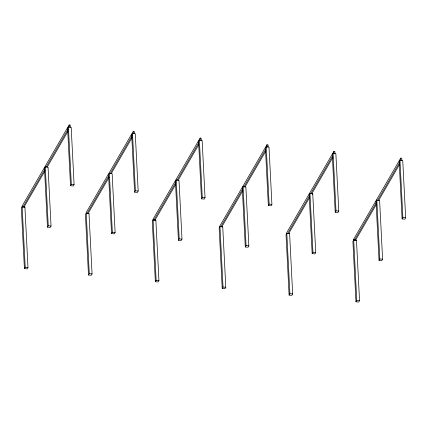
<?xml version="1.0" encoding="UTF-8"?>
<svg xmlns="http://www.w3.org/2000/svg" width="427" height="427" viewBox="0 0 427 427"><rect width="100%" height="100%" fill="white"/><g stroke="black" fill="none" stroke-linecap="round" stroke-linejoin="round"><path stroke-width="0.64" d="M24.414 268.61L21.35 208.184L22.129 206.775L24.915 207.058L27.979 267.483L27.2 268.887L24.414 268.61L25.193 267.206L22.108 206.065L69.169 124.935L70.209 125.042L70.322 127.246M47.472 227.175L48.251 225.766L45.273 166.941L48.059 167.219L51.037 226.048L50.258 227.452L47.472 227.175L44.488 168.291L45.273 166.941M70.53 185.734L71.309 184.331L68.405 127.054L71.192 127.331L74.095 184.608L73.316 186.017L70.53 185.734L67.621 128.404L68.405 127.054M88.49 275.02L85.432 214.594L86.211 213.19L88.997 213.468L92.061 273.894L91.277 275.298L88.49 275.02L89.275 273.616L86.19 212.481L133.251 131.351L134.291 131.452L134.404 133.656M111.554 233.585L112.333 232.181L109.355 173.351L112.141 173.634L115.119 232.459L114.34 233.863L111.554 233.585L108.57 174.707L109.355 173.351M134.612 192.15L135.391 190.746L132.487 133.464L135.274 133.742L138.177 191.024L137.398 192.428L134.612 192.15L131.703 134.815L132.487 133.464M153.079 219.878L152.3 221.287L155.359 281.713L158.145 281.991L158.929 280.587L155.866 220.161L153.079 219.878L155.871 220.209M155.359 281.713L156.143 280.309L153.058 219.168L200.119 138.038L201.16 138.145L201.272 140.344M178.422 240.278L179.201 238.869L176.223 180.045L179.009 180.322L181.987 239.152L181.208 240.556L178.422 240.278L175.438 181.395L176.223 180.045M201.48 198.838L202.259 197.434L199.356 140.157L202.142 140.435L205.045 197.712L204.266 199.121L201.48 198.838L198.571 141.508L199.356 140.157M222.227 288.401L219.168 227.975L219.948 226.572L222.734 226.849L225.798 287.275L225.013 288.684L222.227 288.401L223.011 286.997L219.926 225.862L266.987 144.732L268.028 144.833L268.14 147.037M245.29 246.966L246.069 245.562L243.091 186.732L245.877 187.015L248.856 245.84L248.076 247.244L245.29 246.966L242.306 188.088L243.091 186.732M268.348 205.531L269.127 204.127L266.224 146.845L269.01 147.123L271.914 204.405L271.134 205.809L268.348 205.531L265.439 148.201L266.224 146.845M286.816 233.265L286.037 234.669L289.095 295.094L291.881 295.372L292.666 293.968L289.602 233.542L286.816 233.265L289.88 293.691L289.095 295.094M312.158 253.659L312.938 252.256L309.959 193.426L312.745 193.703L315.724 252.533L314.945 253.937L312.158 253.659L309.175 194.776L309.959 193.426M335.216 212.224L335.996 210.815L333.092 153.539L335.878 153.816L338.782 211.098L338.003 212.502L335.216 212.224L332.307 154.889L333.092 153.539M355.963 301.788L352.905 241.356L353.684 239.953L356.47 240.23L359.534 300.661L358.749 302.065L355.963 301.788L356.748 300.378L353.663 239.243L400.723 158.113L401.764 158.22L401.876 160.419M379.021 260.347L379.806 258.943L376.827 200.119L379.614 200.396L382.592 259.221L381.807 260.63L379.021 260.347L376.043 201.469L376.827 200.119M402.085 218.912L402.864 217.508L399.96 160.226L402.746 160.509L405.65 217.786L404.871 219.19L402.085 218.912L399.176 161.582L399.96 160.226M23.005 206.919L44.691 169.53M46.143 167.026L68.16 129.066M45.07 170.784L24.045 206.967M47.189 167.133L68.203 130.897M87.087 213.329L108.773 175.94M110.225 173.442L132.242 135.476M109.152 177.2L88.127 213.383M111.271 173.543L132.285 137.307M175.641 182.633L153.955 219.969M177.093 180.13L198.779 142.746M155.001 220.124L175.684 184.464M178.139 180.237L198.822 144.577M242.84 188.75L220.823 226.657M243.961 186.823L265.647 149.434M242.888 190.581L221.864 226.764M245.007 186.925L265.69 151.265M334.998 153.752L334.896 151.526L333.855 151.42L286.795 232.55L286.843 233.665M309.378 196.014L287.691 233.404L289.607 233.596M310.829 193.511L332.516 156.127M288.737 233.505L309.42 197.845M311.875 193.618L332.889 157.382M312.222 194.605L312.745 193.703M376.246 202.708L354.554 240.038M377.698 200.204L399.384 162.82M376.288 204.538L355.6 240.145M378.738 200.311L399.426 164.646M71.309 184.331L74.095 184.608M135.391 190.746L138.177 191.024M202.259 197.434L205.045 197.712M269.127 204.127L271.914 204.405M335.996 210.815L338.782 211.098M402.864 217.508L405.65 217.786M22.135 206.828L24.921 207.106M86.217 213.244L89.003 213.521M219.953 226.625L222.739 226.902M353.689 240.006L356.476 240.284M48.251 225.766L51.037 226.048M112.333 232.181L115.119 232.459M179.201 238.869L181.987 239.152M246.069 245.562L248.856 245.84M312.938 252.256L315.724 252.533M379.806 258.943L382.592 259.221M25.193 267.206L27.979 267.483M89.275 273.616L92.061 273.894M156.143 280.309L158.929 280.587M223.011 286.997L225.798 287.275M289.88 293.691L292.666 293.968M356.748 300.378L359.534 300.661M400.723 158.113L400.83 160.317M266.987 144.732L267.099 146.931M200.119 138.038L200.231 140.243M133.251 131.351L133.363 133.55M69.169 124.935L69.281 127.139M333.855 151.42L333.951 153.651"/></g></svg>
